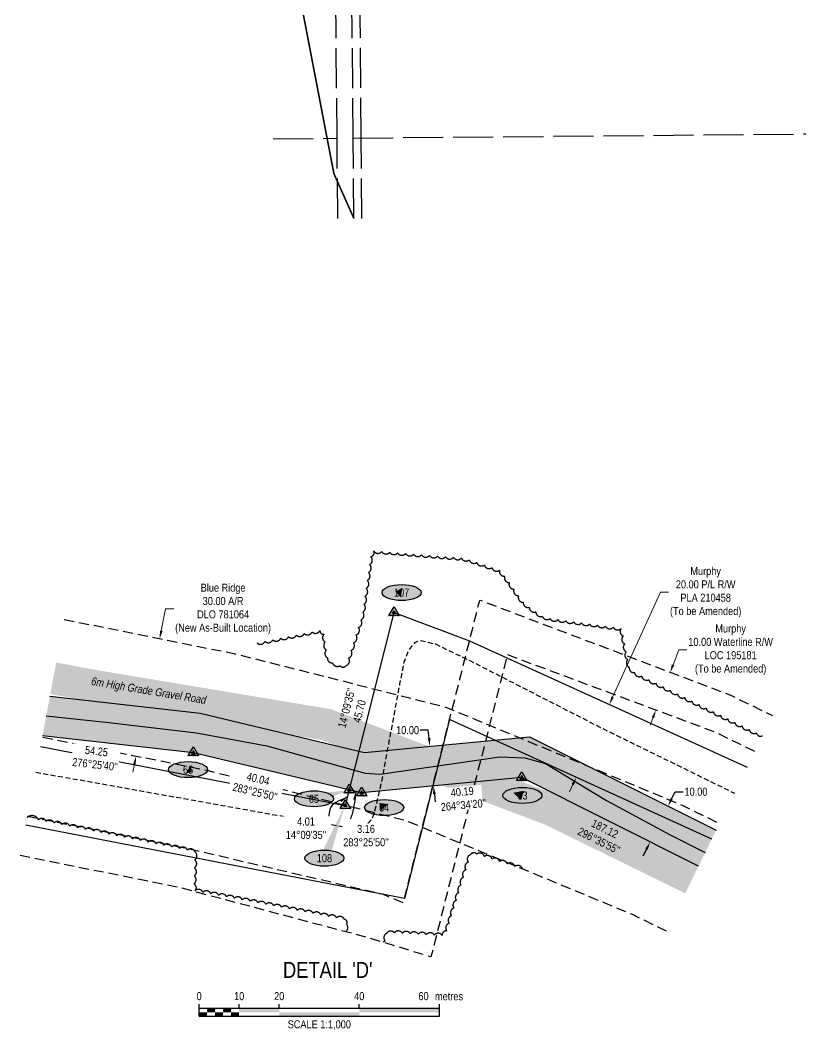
# Model space of a CAD drawing. Extents: x 534052 to 544180, y 6043031 to 6050786.
# Drawn here: x 538695 to 539669, y 6043239 to 6044500 of the extents above; entities that cross this region are included whole.
import ezdxf
from ezdxf.enums import TextEntityAlignment as Align

# ---------------------------------------------------------------- set-up
doc = ezdxf.new("R2010")
doc.units = 0
doc.header["$LTSCALE"] = 5
doc.header["$PDSIZE"] = 0.5
for name, pattern in [('0', [1, 1, 0]), ('DASHDOT2', [12.7, 6.35, -3.175, 0, -3.175]), ('foc-ACCESSROAD', [3.75, 2.5, -1.25]), ('foc-UNSURVEYED', [12.5, 10, -2.5]), ('UG_PIPE', [1.875, 1.25, -0.625])]:
    doc.linetypes.add(name, pattern=pattern)
doc.layers.get('Defpoints').update_dxf_attribs({"color": 9})
for name, color, linetype in [('AS-PIPE-AG', 44, 'Continuous'), ('AS-PIPE-UG', 44, 'UG_PIPE'), ('AS-ROADS', 254, 'Continuous'), ('AS-WILDLIFE', 131, 'DASHDOT2'), ('C-AR', 13, 'foc-ACCESSROAD'), ('C-RW', 13, 'Continuous'), ('DETAIL-T', 7, 'Continuous'), ('F-AR', 190, 'foc-ACCESSROAD'), ('L-BD', 7, 'Continuous'), ('L-BD1', 253, 'Continuous'), ('L-MON', 1, 'Continuous'), ('L-USEC', 7, 'foc-UNSURVEYED'), ('P-ELEVATION', 7, 'Continuous'), ('P-PROPOSED', 10, 'Continuous'), ('P-PROPOSED-H', 21, 'Continuous'), ('P-TXT', 4, 'Continuous'), ('T-BUSH', 110, '0')]:
    doc.layers.add(name, color=color, linetype=linetype)
for name, color, linetype, lineweight in [('C-AR-T', 13, 'Continuous', 9), ('C-RW-T', 13, 'Continuous', 9), ('F-AR-T', 190, 'Continuous', 9), ('T-TEXT', 48, 'Continuous', 18)]:
    doc.layers.add(name, color=color, linetype=linetype, lineweight=lineweight)
doc.styles.add('80', font='', dxfattribs={"height": 10})
doc.styles.add('80CG', font='', dxfattribs={"height": 10})
doc.styles.add('80L', font='', dxfattribs={"height": 10})
doc.styles.add('80LS', font='', dxfattribs={"height": 10})
doc.styles.get('80').set_extended_font_data('Arial Narrow')
doc.styles.get('80CG').set_extended_font_data('Arial Narrow')
doc.styles.get('80L').set_extended_font_data('Arial Narrow')
doc.styles.get('80LS').set_extended_font_data('Arial Narrow', italic=True)
doc.dimstyles.new('Compass 5 000', dxfattribs={"dimscale": 5, "dimtxt": 9, "dimasz": 2, "dimexe": 0.2, "dimexo": 0.0625, "dimgap": 0.5, "dimtad": 0, "dimtih": 1, "dimtoh": 1, "dimzin": 0, "dimdsep": 46, "dimtxsty": '80CG', "dimcen": 0.1, "dimse1": 1, "dimse2": 1, "dimclrd": 256, "dimclrt": 256, "dimaunit": 1, "dimadec": 4, "dimazin": 0, "dimtfac": 0.06, "dimtofl": 0, "dimtmove": 0, "dimatfit": 1, "dimfxl": 0.2, "dimtolj": 1, "dimtzin": 0, "dimlwd": -1, "dimarcsym": 0})

# ---------------------------------------------------------------- blocks, each defined once
blk = doc.blocks.new('*U644')
at = {"layer": 'P-ELEVATION'}
h = blk.add_hatch(color=111, dxfattribs=at)
h.dxf.hatch_style = 1
edge = h.paths.add_edge_path()
edge.add_ellipse((0, 0), major_axis=(-24.4, 0), ratio=0.410256, start_angle=0, end_angle=360)
at = {"layer": 'P-ELEVATION', "color": 7, "flags": 128}
blk.add_lwpolyline([(0, 0, 12, 0, 0), (-11.6, 3.3, 0, 0, 0)], format="xyseb", dxfattribs=at)
at = {"layer": 'P-ELEVATION', "color": 7}
blk.add_ellipse((0, 0), major_axis=(-24.4, 0), ratio=0.410256, dxfattribs=at)
at = {"layer": 'P-ELEVATION', "style": '80'}
blk.add_attdef('ELEVATION', text='', height=10, dxfattribs=at).set_placement((0, 0), align=Align.MIDDLE_CENTER)
blk = doc.blocks.new('*U642')
at = {"layer": 'P-ELEVATION'}
h = blk.add_hatch(color=111, dxfattribs=at)
h.dxf.hatch_style = 1
edge = h.paths.add_edge_path()
edge.add_ellipse((0, 0), major_axis=(-24.4, 0), ratio=0.410256, start_angle=0, end_angle=360)
at = {"layer": 'P-ELEVATION', "color": 7, "flags": 128}
blk.add_lwpolyline([(0, 0, 12, 0, 0), (44, 10.8, 0, 0, 0)], format="xyseb", dxfattribs=at)
at = {"layer": 'P-ELEVATION', "color": 7}
blk.add_ellipse((0, 0), major_axis=(-24.4, 0), ratio=0.410256, dxfattribs=at)
at = {"layer": 'P-ELEVATION', "style": '80'}
blk.add_attdef('ELEVATION', text='', height=10, dxfattribs=at).set_placement((0, 0), align=Align.MIDDLE_CENTER)
blk = doc.blocks.new('*U641')
at = {"layer": 'P-ELEVATION'}
h = blk.add_hatch(color=111, dxfattribs=at)
h.dxf.hatch_style = 1
edge = h.paths.add_edge_path()
edge.add_ellipse((0, 0), major_axis=(-24.4, 0), ratio=0.410256, start_angle=0, end_angle=360)
at = {"layer": 'P-ELEVATION', "color": 7, "flags": 128}
blk.add_lwpolyline([(0, 0, 12, 0, 0), (4.7, -2.7, 0, 0, 0)], format="xyseb", dxfattribs=at)
at = {"layer": 'P-ELEVATION', "color": 7}
blk.add_ellipse((0, 0), major_axis=(-24.4, 0), ratio=0.410256, dxfattribs=at)
at = {"layer": 'P-ELEVATION', "style": '80'}
blk.add_attdef('ELEVATION', text='', height=10, dxfattribs=at).set_placement((0, 0), align=Align.MIDDLE_CENTER)
blk = doc.blocks.new('*U645')
at = {"layer": 'P-ELEVATION'}
h = blk.add_hatch(color=111, dxfattribs=at)
h.dxf.hatch_style = 1
edge = h.paths.add_edge_path()
edge.add_ellipse((0, 0), major_axis=(-24.4, 0), ratio=0.410256, start_angle=0, end_angle=360)
at = {"layer": 'P-ELEVATION', "color": 7, "flags": 128}
blk.add_lwpolyline([(0, 0, 12, 0, 0), (-6, 5.8, 0, 0, 0)], format="xyseb", dxfattribs=at)
at = {"layer": 'P-ELEVATION', "color": 7}
blk.add_ellipse((0, 0), major_axis=(-24.4, 0), ratio=0.410256, dxfattribs=at)
at = {"layer": 'P-ELEVATION', "style": '80'}
blk.add_attdef('ELEVATION', text='', height=10, dxfattribs=at).set_placement((0, 0), align=Align.MIDDLE_CENTER)
blk = doc.blocks.new('TRIA')
blk.add_hatch(color=255).paths.add_polyline_path([(-0.04, 1.52), (-1.47, -0.87), (1.39, -0.87)])
blk = doc.blocks.new('Hybrid_EC')
at = {"color": 251}
for points in [[(-1.3, -0.74), (0, 1.42), (1.3, -0.74)], [(0.47, -0.26), (0, 0.53), (-0.47, -0.26)]]:
    blk.add_lwpolyline(points, close=True, dxfattribs=at)
at = {"layer": 'Defpoints'}
blk.add_circle((0, 0), 0.05, dxfattribs=at)
at = {"xscale": 1.2, "yscale": 1.2, "zscale": 1.2}
blk.add_blockref('TRIA', (0.05, 0.06), dxfattribs=at)
blk = doc.blocks.new('*D646')
at = {"layer": 'Defpoints', "color": 0, "transparency": 16777216}
for p in [(538868.9, 6043727.5), (538900.2, 6043721.2), (538870.6, 6043574.2)]:
    blk.add_point(p, dxfattribs=at)
at = {"layer": 'F-AR-T', "transparency": 16777216}
for p, q in [((538870.9, 6043737.3), (538876.4, 6043764.6)), ((538876.4, 6043764.6), (538886.4, 6043764.6)), ((538837.4, 6043570.7), (538835.4, 6043560.9))]:
    blk.add_line(p, q, dxfattribs=at)
for points in [[(538869.3, 6043737.6), (538872.6, 6043737), (538868.9, 6043727.5)], [(538835.8, 6043571), (538839, 6043570.4), (538839.4, 6043580.5)]]:
    blk.add_solid(points, dxfattribs=at)
at = {"layer": 'F-AR-T', "transparency": 16777216, "insert": (538948.1, 6043764.6), "char_height": 10, "attachment_point": 5, "style": '80CG'}
blk.add_mtext('\\A1;Blue Ridge\\P30.00 A/R\\PDLO 781064\\P(New As-Built Location)', dxfattribs=at)
blk = doc.blocks.new('*D647')
at = {"layer": 'C-AR-T', "transparency": 16777216}
for p, q in [((539509.9, 6043694.7), (539517.1, 6043713.6)), ((539517.1, 6043713.6), (539527.1, 6043713.6)), ((539484.9, 6043628.8), (539481.3, 6043619.4))]:
    blk.add_line(p, q, dxfattribs=at)
for points in [[(539508.4, 6043695.3), (539511.5, 6043694.1), (539506.4, 6043685.4)], [(539483.3, 6043629.4), (539486.4, 6043628.2), (539488.4, 6043638.1)]]:
    blk.add_solid(points, dxfattribs=at)
at = {"layer": 'Defpoints', "color": 0, "transparency": 16777216}
for p in [(539494.6, 6043689.8), (539506.4, 6043685.4), (539476.6, 6043642.6)]:
    blk.add_point(p, dxfattribs=at)
at = {"layer": 'C-AR-T', "transparency": 16777216, "insert": (539581.8, 6043713.6), "char_height": 10, "attachment_point": 5, "style": '80CG'}
blk.add_mtext('\\A1;Murphy\\P10.00 Waterline R/W^JLOC 195181\\P(To be Amended)', dxfattribs=at)
blk = doc.blocks.new('*D648')
at = {"layer": 'C-RW-T', "transparency": 16777216}
for p, q in [((539434.5, 6043654.4), (539494.3, 6043785.4)), ((539494.3, 6043785.4), (539504.3, 6043785.4)), ((539384.7, 6043545.2), (539380.6, 6043536.1))]:
    blk.add_line(p, q, dxfattribs=at)
for points in [[(539433, 6043655), (539436, 6043653.7), (539430.4, 6043645.3)], [(539383.2, 6043545.9), (539386.3, 6043544.5), (539388.9, 6043554.3)]]:
    blk.add_solid(points, dxfattribs=at)
at = {"layer": 'Defpoints', "color": 0, "transparency": 16777216}
for p in [(539430.4, 6043645.3), (539527.1, 6043601.2), (539485.6, 6043510.2)]:
    blk.add_point(p, dxfattribs=at)
at = {"layer": 'C-RW-T', "transparency": 16777216, "insert": (539550.6, 6043785.4), "char_height": 10, "attachment_point": 5, "style": '80CG'}
blk.add_mtext('\\A1;Murphy\\P20.00 P/L R/W\\PPLA 210458\\P(To be Amended)', dxfattribs=at)
blk = doc.blocks.new('*U658')
at = {"layer": 'P-ELEVATION'}
h = blk.add_hatch(color=111, dxfattribs=at)
h.dxf.hatch_style = 1
edge = h.paths.add_edge_path()
edge.add_ellipse((0, 0), major_axis=(-24.4, 0), ratio=0.410256, start_angle=0, end_angle=360)
at = {"layer": 'P-ELEVATION', "color": 7, "flags": 128}
blk.add_lwpolyline([(0, 0, 12, 0, 0), (-8.1, 1.3, 0, 0, 0)], format="xyseb", dxfattribs=at)
at = {"layer": 'P-ELEVATION', "color": 7}
blk.add_ellipse((0, 0), major_axis=(-24.4, 0), ratio=0.410256, dxfattribs=at)
at = {"layer": 'P-ELEVATION', "style": '80'}
blk.add_attdef('ELEVATION', text='', height=10, dxfattribs=at).set_placement((0, 0), align=Align.MIDDLE_CENTER)
blk = doc.blocks.new('Hybrid_XC')
h = blk.add_hatch(color=251)
h.dxf.hatch_style = 1
h.paths.add_polyline_path([(-0.41, -0.24), (0, 0.45), (0.41, -0.24)])
at = {"color": 251}
for points in [[(-1.3, -0.74), (0, 1.42), (1.3, -0.74)], [(-0.41, -0.24), (0, 0.45), (0.41, -0.24)]]:
    blk.add_lwpolyline(points, close=True, dxfattribs=at)
at = {"color": 4}
blk.add_lwpolyline([(-0.41, -0.24), (0, 0.45), (0.41, -0.24)], close=True, dxfattribs=at)
at = {"layer": 'Defpoints'}
blk.add_circle((0, 0), 0.1, dxfattribs=at)
at = {"xscale": 1.2, "yscale": 1.2, "zscale": 1.2}
blk.add_blockref('TRIA', (0.05, 0.06), dxfattribs=at)
blk = doc.blocks.new('*U314')
at = {"color": 0}
for p, q in [((-150, 0), (-150, 15)), ((-100, 10), (-100, 15)), ((-50, 10), (-50, 15)), ((50, 10), (50, 15)), ((150.2, 0), (150.2, 15)), ((-150, 10), (150.2, 10)), ((-150, 0), (150.2, 0))]:
    blk.add_line(p, q, dxfattribs=at)
for points in [[(-150, 5), (-140, 5), (-150, 0), (-140, 0)], [(-140, 10), (-130, 10), (-140, 5), (-130, 5)], [(-130, 5), (-120, 5), (-130, 0), (-120, 0)], [(-120, 10), (-110, 10), (-120, 5), (-110, 5)], [(-110, 5), (-100, 5), (-110, 0), (-100, 0)], [(-100, 10), (-50, 10), (-100, 5), (-50, 5)], [(-50, 5), (50, 5), (-50, 0), (50, 0)], [(50, 10), (150.2, 10), (50, 5), (150.2, 5)]]:
    blk.add_solid(points, dxfattribs=at)
at = {"color": 0, "style": '80'}
blk.add_text('metres', height=10, dxfattribs=at).set_placement((162.2, 20), align=Align.CENTER)
at = {"color": 0, "char_height": 10, "style": '80'}
for s, insert, attachment_point in [('0', (-150, 30.2), 2), ('10', (-100, 30.2), 2), ('20', (-50, 30.2), 2), ('40', (50, 30.2), 2), ('60', (136.7, 30.2), 3), ('SCALE 1:1,000', (0.1, -5), 2)]:
    blk.add_mtext(s, dxfattribs=dict(at, insert=insert, attachment_point=attachment_point))
blk = doc.blocks.new('*D686')
at = {"layer": 'Defpoints', "color": 0, "transparency": 16777216}
for p in [(539200, 6043592.6), (539206.2, 6043593.2), (539204.7, 6043542.8)]:
    blk.add_point(p, dxfattribs=at)
at = {"layer": 'P-TXT', "transparency": 16777216}
for p, q in [((539204.3, 6043613.1), (539194.3, 6043613.1)), ((539205.3, 6043603.1), (539204.3, 6043613.1)), ((539211.9, 6043533.5), (539212.8, 6043523.5))]:
    blk.add_line(p, q, dxfattribs=at)
for points in [[(539206.9, 6043603.3), (539203.6, 6043603), (539206.2, 6043593.2)], [(539213.5, 6043533.6), (539210.2, 6043533.3), (539210.9, 6043543.4)]]:
    blk.add_solid(points, dxfattribs=at)
at = {"layer": 'P-TXT', "transparency": 16777216, "insert": (539178.4, 6043613.1), "char_height": 10, "attachment_point": 5, "style": '80CG'}
blk.add_mtext('\\A1;10.00', dxfattribs=at)
blk = doc.blocks.new('*U691')
at = {"layer": 'P-ELEVATION'}
h = blk.add_hatch(color=111, dxfattribs=at)
h.dxf.hatch_style = 1
edge = h.paths.add_edge_path()
edge.add_ellipse((0, 0), major_axis=(-24.4, 0), ratio=0.410256, start_angle=0, end_angle=360)
at = {"layer": 'P-ELEVATION', "color": 7, "flags": 128}
blk.add_lwpolyline([(0, 0, 12, 0, 0), (25.6, 65.9, 0, 0, 0)], format="xyseb", dxfattribs=at)
at = {"layer": 'P-ELEVATION', "color": 7}
blk.add_ellipse((0, 0), major_axis=(-24.4, 0), ratio=0.410256, dxfattribs=at)
at = {"layer": 'P-ELEVATION', "style": '80'}
blk.add_attdef('ELEVATION', text='', height=10, dxfattribs=at).set_placement((0, 0), align=Align.MIDDLE_CENTER)
blk = doc.blocks.new('*D696')
at = {"layer": 'Defpoints', "color": 0, "transparency": 16777216}
for p in [(539503.6, 6043518.3), (539534.8, 6043502.7), (539512.4, 6043458)]:
    blk.add_point(p, dxfattribs=at)
at = {"layer": 'P-TXT', "transparency": 16777216}
for p, q in [((539508.1, 6043527.3), (539512.6, 6043536.2)), ((539512.6, 6043536.2), (539522.6, 6043536.2)), ((539476.8, 6043464.7), (539472.3, 6043455.7))]:
    blk.add_line(p, q, dxfattribs=at)
for points in [[(539506.6, 6043528), (539509.6, 6043526.5), (539503.6, 6043518.3)], [(539475.3, 6043465.4), (539478.3, 6043463.9), (539481.3, 6043473.6)]]:
    blk.add_solid(points, dxfattribs=at)
at = {"layer": 'P-TXT', "transparency": 16777216, "insert": (539538.5, 6043536.2), "char_height": 10, "attachment_point": 5, "style": '80CG'}
blk.add_mtext('\\A1;10.00', dxfattribs=at)

msp = doc.modelspace()

# ---------------------------------------------------------------- hatches: boundary and pattern name
at = {"layer": 'P-PROPOSED-H'}
h = msp.add_hatch(color=256, dxfattribs=at)
h.dxf.hatch_style = 1
h.paths.add_polyline_path([(539563.731, 6043488.223), (539541.738, 6043443.347), (539320.984, 6043553.889), (539121.034, 6043534.889), (538911.034, 6043585.039), (538722.707, 6043606.255), (538731.891, 6043655.511), (538919.668, 6043634.356), (539124.569, 6043585.424), (539330.535, 6043604.995)])

# ---------------------------------------------------------------- linework, layer by layer
at = {"layer": 'AS-PIPE-AG', "flags": 128}
msp.add_lwpolyline([(538727.34, 6043631.106), (538805.424, 6043622.524), (538914.769, 6043609.784), (539002.579, 6043593.474), (539125.369, 6043559.639), (539144.274, 6043558.194), (539293.474, 6043579.864), (539324.964, 6043578.724), (539350.599, 6043571.324), (539426.869, 6043525.389), (539505.544, 6043483.049), (539550.148, 6043460.508)], dxfattribs=at)
at = {"layer": 'AS-PIPE-UG', "flags": 128}
msp.add_lwpolyline([(538714.197, 6043560.617), (538789.909, 6043547.439), (539007.364, 6043508.424), (539107.639, 6043491.004), (539126.989, 6043494.564), (539133.779, 6043501.969), (539136.669, 6043508.819), (539139.994, 6043520.959), (539146.649, 6043551.044), (539168.949, 6043670.904), (539174.059, 6043697.899), (539179.404, 6043711.944), (539188.344, 6043723.179), (539194.924, 6043725.229), (539213.194, 6043720.749), (539256.284, 6043699.969), (539424.644, 6043613.884), (539586.439, 6043534.556)], dxfattribs=at)
at = {"layer": 'AS-ROADS', "const_width": 39.979, "flags": 128}
msp.add_lwpolyline([(539533.859, 6043427.269), (539359.229, 6043513.054), (539077.534, 6043619.944), (538785.344, 6043668.759), (538736.074, 6043677.946)], dxfattribs=at)
at = {"layer": 'AS-WILDLIFE', "const_width": 1.998, "flags": 128}
msp.add_lwpolyline([(539007.486, 6044706.272), (539013.99, 6044685.493), (539086.455, 6044308.053), (539111.511, 6044252.022)], dxfattribs=at)
at = {"layer": 'C-AR', "flags": 128}
for points in [[(538703.984, 6043505.848), (538903.792, 6043465.566), (539146.937, 6043408.572), (539173.208, 6043397.674), (539196.907, 6043491.613), (539233.985, 6043638.577), (539255.75, 6043724.85), (539268.573, 6043775.678), (539582.971, 6043656.278), (539633.868, 6043631.334)], [(539611.857, 6043586.421), (539562.364, 6043610.677), (539302.864, 6043707.309), (539280.643, 6043619.226), (539243.568, 6043472.259), (539207.657, 6043329.914), (539129.367, 6043353.889), (538891.556, 6043417.069), (538694.782, 6043456.497)]]:
    msp.add_lwpolyline(points, dxfattribs=at)
at = {"layer": 'C-RW'}
for points in [[(538720.215, 6043592.895), (539100.733, 6043519.084), (539161.509, 6043759.992), (539255.738, 6043724.901), (539602.27, 6043566.859)], [(539558.268, 6043477.076), (539230.882, 6043626.386), (539174.517, 6043402.962), (538701.894, 6043494.639)]]:
    msp.add_lwpolyline(points, dxfattribs=at)
at = {"layer": 'F-AR', "flags": 128}
for points in [[(538749.783, 6043751.464), (538961.398, 6043708.902), (539224.771, 6043642.446), (539521.14, 6043519.529), (539567.854, 6043496.635)], [(539501.86, 6043361.977), (539459.357, 6043382.807), (539177.455, 6043499.725), (538928.254, 6043562.609), (538722.291, 6043604.026)]]:
    msp.add_lwpolyline(points, dxfattribs=at)
at = {"layer": 'L-USEC'}
for p, q in [((539090.384, 6044352.308), (539083.444, 6045156.601)), ((539110.49, 6044352.482), (539103.55, 6045156.775)), ((539120.542, 6044352.568), (539113.602, 6045156.861)), ((539110.49, 6044352.492), (539915.658, 6044359.835)), ((539010.546, 6044351.58), (539090.384, 6044352.308)), ((539091.25, 6044251.944), (539090.384, 6044352.308)), ((539111.357, 6044252.021), (539110.49, 6044352.482)), ((539121.41, 6044252.06), (539120.542, 6044352.568))]:
    msp.add_line(p, q, dxfattribs=at)
at = {"layer": 'P-PROPOSED', "flags": 128}
for points in [[(538731.891, 6043655.511), (538919.668, 6043634.356), (539124.569, 6043585.424), (539330.535, 6043604.995), (539563.731, 6043488.223)], [(539541.738, 6043443.347), (539320.984, 6043553.889), (539121.034, 6043534.889), (538911.034, 6043585.039), (538722.707, 6043606.255)]]:
    msp.add_lwpolyline(points, dxfattribs=at)
at = {"layer": 'T-BUSH', "flags": 128}
for points in [[(538990.578, 6043722.049, 0.52056705), (539000.38, 6043724.002, 0.52056705), (539010.183, 6043725.955, 0.52056705), (539019.985, 6043727.908, 0.52056705), (539029.787, 6043729.861, 0.52056705), (539039.589, 6043731.814, 0.52056705), (539049.391, 6043733.767, 0.52056705), (539059.193, 6043735.72, 0.52056705), (539068.995, 6043737.673, 0.52056705), (539074.197, 6043733.113, 0.52056705), (539075.633, 6043723.222, 0.52056705), (539077.07, 6043713.331, 0.52056705), (539078.506, 6043703.44, 0.52056705), (539084.695, 6043697.357, 0.52056705), (539094.035, 6043693.796, 0.52056705), (539101.627, 6043693.892, 0.52056705), (539104.727, 6043703.394, 0.52056705), (539107.826, 6043712.896, 0.52056705), (539110.925, 6043722.398, 0.52056705), (539114.024, 6043731.9, 0.52056705), (539117.123, 6043741.402, 0.52056705), (539120.222, 6043750.904, 0.52056705), (539122.402, 6043760.622, 0.52056705), (539123.846, 6043770.512, 0.52056705), (539125.29, 6043780.402, 0.52056705), (539126.735, 6043790.292, 0.52056705), (539128.179, 6043800.181, 0.52056705), (539129.623, 6043810.071, 0.52056705), (539131.068, 6043819.961, 0.52056705), (539132.512, 6043829.851, 0.52056705), (539136.185, 6043836.943, 0.52056705), (539146.148, 6043836.141, 0.52056705), (539156.11, 6043835.339, 0.52056705), (539166.073, 6043834.537, 0.52056705), (539176.035, 6043833.735, 0.52056705), (539185.998, 6043832.933, 0.52056705), (539195.96, 6043832.131, 0.52056705), (539205.923, 6043831.329, 0.52056705), (539215.885, 6043830.527, 0.52056705), (539225.848, 6043829.725, 0.52056705), (539235.81, 6043828.923, 0.52056705), (539245.773, 6043828.121, 0.52056705), (539255.426, 6043825.845, 0.52056705), (539264.869, 6043822.571, 0.52056705), (539274.313, 6043819.297, 0.52056705), (539283.756, 6043816.024, 0.52056705), (539293.2, 6043812.75, 0.52056705), (539299.672, 6043805.533, 0.52056705), (539305.424, 6043797.359, 0.52056705), (539311.175, 6043789.185, 0.52056705), (539316.926, 6043781.01, 0.52056705), (539322.677, 6043772.836, 0.52056705), (539330.351, 6043766.6, 0.52056705), (539338.573, 6043760.918, 0.52056705), (539346.795, 6043755.235, 0.52056705), (539356.172, 6043752.524, 0.52056705), (539366.074, 6043751.162, 0.52056705), (539375.975, 6043749.799, 0.52056705), (539385.877, 6043748.436, 0.52056705), (539395.778, 6043747.073, 0.52056705), (539405.68, 6043745.71, 0.52056705), (539415.581, 6043744.348, 0.52056705), (539425.482, 6043742.985, 0.52056705), (539435.384, 6043741.622, 0.52056705), (539445.285, 6043740.259, 0.52056705), (539447.488, 6043730.711, 0.52056705), (539449.455, 6043720.911, 0.52056705), (539451.422, 6043711.112, 0.52056705), (539453.389, 6043701.313, 0.52056705), (539455.355, 6043691.513, 0.52056705), (539461.736, 6043685.098, 0.52056705), (539470.689, 6043680.654, 0.52056705), (539479.641, 6043676.21, 0.52056705), (539488.594, 6043671.766, 0.52056705), (539497.546, 6043667.322, 0.52056705), (539506.498, 6043662.878, 0.52056705), (539515.451, 6043658.434, 0.52056705), (539524.403, 6043653.99, 0.52056705), (539533.356, 6043649.546, 0.52056705), (539542.308, 6043645.102, 0.52056705), (539551.261, 6043640.658, 0.52056705), (539560.213, 6043636.213, 0.52056705), (539569.165, 6043631.769, 0.52056705), (539578.118, 6043627.325, 0.52056705), (539587.07, 6043622.881, 0.52056705), (539596.023, 6043618.437, 0.52056705), (539604.975, 6043613.993, 0.52056705), (539614.031, 6043609.764, 0.52056705), (539621.522, 6043606.281, 0.52056705)], [(539100.982, 6043361.431, 0.46150592), (539102.438, 6043370.6, 0.52056705), (539099.62, 6043376.913, 0.52056705), (539089.804, 6043378.794, 0.52056705), (539079.988, 6043380.676, 0.52056705), (539070.172, 6043382.558, 0.52056705), (539060.356, 6043384.439, 0.52056705), (539050.54, 6043386.321, 0.52056705), (539040.724, 6043388.203, 0.52056705), (539030.908, 6043390.084, 0.52056705), (539021.092, 6043391.966, 0.52056705), (539011.276, 6043393.848, 0.52056705), (539001.46, 6043395.729, 0.52056705), (538991.644, 6043397.611, 0.52056705), (538981.828, 6043399.493, 0.52056705), (538972.012, 6043401.374, 0.52056705), (538962.196, 6043403.256, 0.52056705), (538952.38, 6043405.138, 0.52056705), (538942.564, 6043407.019, 0.52056705), (538932.748, 6043408.901, 0.52056705), (538922.932, 6043410.782, 0.52056705), (538913.115, 6043412.664, 0.52056705), (538911.687, 6043421.24, 0.52056705), (538912.029, 6043431.229, 0.52056705), (538912.371, 6043441.218, 0.52056705), (538912.713, 6043451.207, 0.52056705), (538913.055, 6043461.196, 0.52056705), (538903.581, 6043463.44, 0.52056705), (538893.787, 6043465.433, 0.52056705), (538883.992, 6043467.425, 0.52056705), (538874.198, 6043469.417, 0.52056705), (538864.404, 6043471.409, 0.52056705), (538854.61, 6043473.402, 0.52056705), (538844.816, 6043475.394, 0.52056705), (538835.021, 6043477.386, 0.52056705), (538825.227, 6043479.378, 0.52056705), (538815.433, 6043481.37, 0.52056705), (538805.639, 6043483.363, 0.52056705), (538795.845, 6043485.355, 0.52056705), (538786.05, 6043487.347, 0.52056705), (538776.256, 6043489.339, 0.52056705), (538766.462, 6043491.331, 0.52056705), (538756.668, 6043493.324, 0.52056705), (538746.873, 6043495.316, 0.52056705), (538737.079, 6043497.308, 0.52056705), (538727.285, 6043499.3, 0.52056705), (538717.491, 6043501.292, 0.52056705), (538703.611, 6043504.116)], [(539321.871, 6043439.966, 0.52056705), (539312.362, 6043443.045, 0.52056705), (539302.853, 6043446.123, 0.52056705), (539293.344, 6043449.202, 0.52056705), (539283.835, 6043452.28, 0.52056705), (539274.326, 6043455.359, 0.52056705), (539264.818, 6043458.438, 0.52056705), (539257.212, 6043457.836, 0.52056705), (539254.23, 6043448.296, 0.52056705), (539251.248, 6043438.757, 0.52056705), (539248.265, 6043429.218, 0.52056705), (539245.283, 6043419.678, 0.52056705), (539242.301, 6043410.139, 0.52056705), (539239.318, 6043400.599, 0.52056705), (539236.336, 6043391.06, 0.52056705), (539233.354, 6043381.52, 0.52056705), (539230.371, 6043371.981, 0.52056705), (539227.389, 6043362.441, 0.52056705), (539221.801, 6043356.67, 0.52056705), (539211.823, 6043357.247, 0.52056705), (539201.845, 6043357.825, 0.52056705), (539191.867, 6043358.402, 0.52056705), (539181.889, 6043358.979, 0.52056705), (539171.91, 6043359.556, 0.52056705), (539161.932, 6043360.133, 0.52056705), (539152.713, 6043359.676, 0.52056705), (539150.267, 6043349.985, 0.12574701), (539147.797, 6043348.245, 0.12574701)]]:
    msp.add_lwpolyline(points, format="xyb", dxfattribs=at)

# ---------------------------------------------------------------- block references
at = {"xscale": 0.99947671, "yscale": 0.99947671, "zscale": 0.99947671}
for name, p, values in [('*U658', (539171.006, 6043784.933), {'ELEVATION': '107'}), ('*U641', (538904.39, 6043563.847), {'ELEVATION': '66'}), ('*U642', (539061.527, 6043527.511), {'ELEVATION': '65'}), ('*U644', (539321.881, 6043531.593), {'ELEVATION': '63'}), ('*U645', (539149.203, 6043516.5), {'ELEVATION': '64'})]:
    msp.add_blockref(name, p, dxfattribs=at).add_auto_attribs(values)
at = {"layer": 'DETAIL-T', "xscale": 0.99947671, "yscale": 0.99947671, "zscale": 0.99947671}
msp.add_blockref('*U314', (539068.113, 6043255.831), dxfattribs=at)
at = {"layer": 'L-MON', "color": 5}
for p, xscale, yscale, zscale in [((539161.509, 6043759.992), 4.997383550000006, 4.997383550000006, 4.997383550000006), ((539100.733, 6043519.084), 4.997383550000002, 4.997383550000002, 4.997383550000002)]:
    msp.add_blockref('Hybrid_XC', p, dxfattribs=dict(at, xscale=xscale, yscale=yscale, zscale=zscale))
at = {"layer": 'L-MON', "xscale": 4.997383550000008, "yscale": 4.997383550000008, "zscale": 4.997383550000008}
for p in [(538911.034, 6043585.039), (539320.988, 6043553.865), (539105.65, 6043538.563), (539121.034, 6043534.889)]:
    msp.add_blockref('Hybrid_EC', p, dxfattribs=at)

# ---------------------------------------------------------------- texts
at = {"layer": 'DETAIL-T', "color": 3, "insert": (539078.766, 6043313.748), "char_height": 19.9895, "width": 223.74088, "attachment_point": 5, "style": '80CG'}
msp.add_mtext("DETAIL 'D'", dxfattribs=at)
at = {"layer": 'L-BD', "color": 5, "insert": (539097.274, 6043642.029), "char_height": 9.9948, "width": 49.91016, "attachment_point": 2, "rotation": 75.8409, "style": '80L'}
msp.add_mtext("14°09'35''\\P45.70 ", dxfattribs=at)
at = {"layer": 'L-BD1', "insert": (539427.022, 6043494.518), "char_height": 9.99477, "width": 56.2779, "attachment_point": 2, "rotation": 333.4007, "style": '80L'}
msp.add_mtext("187.12\\P296°35'55''", dxfattribs=at)
at = {"layer": 'T-TEXT', "insert": (538856.143, 6043667.559), "char_height": 9.99478, "width": 152.39219, "attachment_point": 2, "rotation": 350.51542, "style": '80LS'}
msp.add_mtext('6m High Grade Gravel Road', dxfattribs=at)

# ---------------------------------------------------------------- dimensions: what is measured, and where the dimension line sits
at = {"layer": 'C-AR-T', "color": 5}
dim = msp.add_linear_dim(base=(539506.383, 6043685.364), p1=(539476.641, 6043642.598), p2=(539494.584, 6043689.845), angle=69.204534, text='Murphy\\P10.00 Waterline R/W^JLOC 195181\\P(To be Amended)', dimstyle='Compass 5 000', dxfattribs=at)
dim.commit()
dim.dimension.update_dxf_attribs({"geometry": '*D647', "text_midpoint": (539581.777, 6043713.578), "dimtype": 161})
at = {"layer": 'C-RW-T', "color": 5}
dim = msp.add_linear_dim(base=(539430.365, 6043645.26), p1=(539485.577, 6043510.228), p2=(539527.05, 6043601.165), angle=65.483847, text='Murphy\\P20.00 P/L R/W\\PPLA 210458\\P(To be Amended)', dimstyle='Compass 5 000', dxfattribs=at)
dim.commit()
dim.dimension.update_dxf_attribs({"geometry": '*D648', "text_midpoint": (539550.648, 6043785.375), "dimtype": 161})
at = {"layer": 'P-TXT', "color": 5}
for base, p1, p2, angle, picture, middle in [((539206.202, 6043593.181), (539204.733, 6043542.842), (539200.006, 6043592.592), 95.428161, '*D686', (539178.372, 6043613.091)), ((539503.649, 6043518.309), (539512.43, 6043458.023), (539534.806, 6043502.707), 63.400697, '*D696', (539538.542, 6043536.192))]:
    dim = msp.add_linear_dim(base=base, p1=p1, p2=p2, angle=angle, text='10.00', dimstyle='Compass 5 000', dxfattribs=at)
    dim.commit()
    dim.dimension.update_dxf_attribs({"geometry": picture, "text_midpoint": middle, "dimtype": 161})

# ---------------------------------------------------------------- next in the draw order: texts
at = {"layer": 'L-BD1', "char_height": 9.99477, "attachment_point": 2, "style": '80L', "bg_fill": 3, "box_fill_scale": 1.15, "bg_fill_color": 256, "bg_fill_true_color": 256, "bg_fill_transparency": 0}
for s, insert, width, rotation in [("54.25 276°25'40''", (538790.535, 6043591.916), 56.2779, 353.5723), ("40.04 283°25'50''", (538992.991, 6043557.209), 63.03417, 346.5688), ("40.19 264°34'20''", (539246.139, 6043541.257), 45.64432, 5.4282)]:
    msp.add_mtext(s, dxfattribs=dict(at, insert=insert, width=width, rotation=rotation))
at = {"layer": 'L-BD1', "insert": (539126.516, 6043494.834), "char_height": 9.99477, "width": 56.31653, "attachment_point": 2, "style": '80L', "bg_fill": 3, "box_fill_scale": 1.15, "bg_fill_color": 256, "bg_fill_true_color": 256, "bg_fill_transparency": 0}
msp.add_mtext("3.16 283°25'50''", dxfattribs=at)

# ---------------------------------------------------------------- next in the draw order: dimensions: what is measured, and where the dimension line sits
at = {"layer": 'F-AR-T', "color": 5}
dim = msp.add_linear_dim(base=(538868.944, 6043727.497), p1=(538870.602, 6043574.202), p2=(538900.171, 6043721.217), angle=78.627848, text='Blue Ridge\\P30.00 A/R\\PDLO 781064\\P(New As-Built Location)', dimstyle='Compass 5 000', dxfattribs=at)
dim.commit()
dim.dimension.update_dxf_attribs({"geometry": '*D646', "text_midpoint": (538948.05, 6043764.563), "dimtype": 161})

# ---------------------------------------------------------------- next in the draw order: leaders
at = {"layer": 'L-BD', "color": 5, "path_type": 1}
msp.add_leader([(539113.728, 6043536.17), (539109.317, 6043508.86), (539106.898, 6043502.033)], dimstyle='Compass 5 000', override={"dimgap": 0.5, "dimtad": 0}, dxfattribs=at)
at = {"layer": 'L-BD1', "path_type": 1}
msp.add_leader([(539103.469, 6043529.927), (539082.661, 6043517.202), (539079.428, 6043500.6)], dimstyle='Compass 5 000', override={"dimgap": 0.5, "dimtad": 0}, dxfattribs=at)

# ---------------------------------------------------------------- next in the draw order: texts
at = {"layer": 'L-BD1', "insert": (539051.619, 6043504.096), "char_height": 9.9948, "width": 56.31653, "attachment_point": 2, "style": '80L', "bg_fill": 3, "box_fill_scale": 1.15, "bg_fill_color": 256, "bg_fill_true_color": 256, "bg_fill_transparency": 0}
msp.add_mtext("4.01\\P14°09'35''", dxfattribs=at)

# ---------------------------------------------------------------- next in the draw order: block references
at = {"xscale": 0.99947671, "yscale": 0.99947671, "zscale": 0.99947671}
msp.add_blockref('*U691', (539074.635, 6043453.313), dxfattribs=at).add_auto_attribs({'ELEVATION': '108'})

doc.saveas('drawing.dxf')
